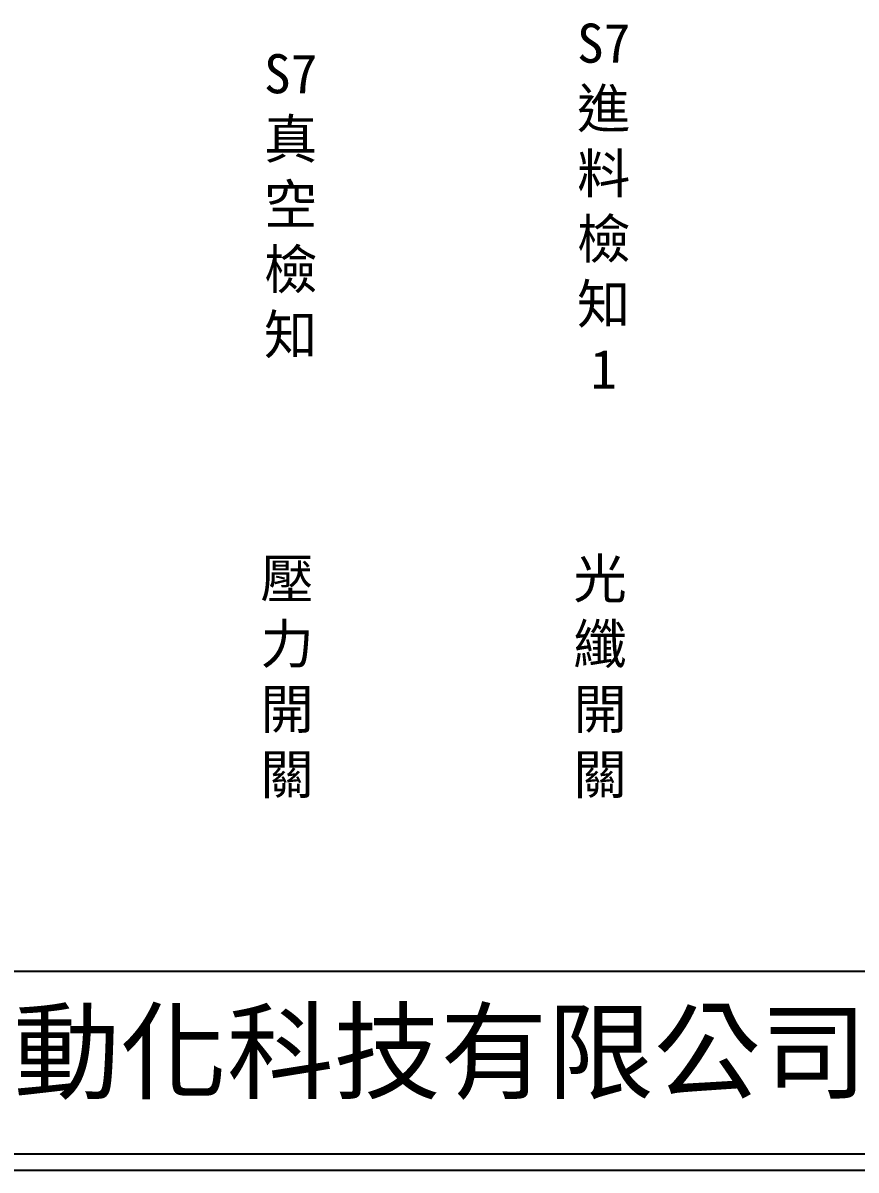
# Model space of a CAD drawing. Extents: x 275 to 562, y 265 to 469.
# Drawn here: x 338.8 to 402.7, y 264.9 to 352.9 of the extents above; entities that cross this region are included whole.
import ezdxf

# ---------------------------------------------------------------- set-up
doc = ezdxf.new("R2010")
doc.units = 0
doc.layers.add('圖框層', color=7, linetype='CONTINUOUS')
doc.layers.add('標尺寸層', color=3, linetype='CONTINUOUS')
doc.styles.add('CNS', font='romanc.shx', dxfattribs={"bigfont": 'chineset.shx'})
doc.styles.add('STSL', font='kaiu.ttf')

msp = doc.modelspace()

# ---------------------------------------------------------------- linework, layer by layer
at = {"layer": '圖框層', "color": 7}
for p, q in [((276.148, 280.195), (560.648, 280.195)), ((276.148, 266.195), (560.648, 266.195)), ((274.898, 264.945), (561.898, 264.945))]:
    msp.add_line(p, q, dxfattribs=at)

# ---------------------------------------------------------------- texts
at = {"layer": '圖框層', "color": 7, "style": 'STSL'}
msp.add_text('泓陞自動化科技有限公司', height=6, dxfattribs=at).set_placement((313.501, 271.022))
at = {"layer": '標尺寸層', "color": 7, "char_height": 3, "width": 4.96081, "attachment_point": 5, "style": 'CNS'}
for s, insert in [('{\\fDFKai-SB|b0|i0|c136|p65;S7\\P進料檢知1}', (383.308, 338.851)), ('{\\fDFKai-SB|b0|i0|c136|p65;S7\\P真空檢知}', (359.308, 338.851)), ('{\\fDFKai-SB|b0|i0|c136|p65;壓力開關}', (359.033, 302.624)), ('{\\fDFKai-SB|b0|i0|c136|p65;光纖開關}', (383.033, 302.624))]:
    msp.add_mtext(s, dxfattribs=dict(at, insert=insert))

doc.saveas('drawing.dxf')
